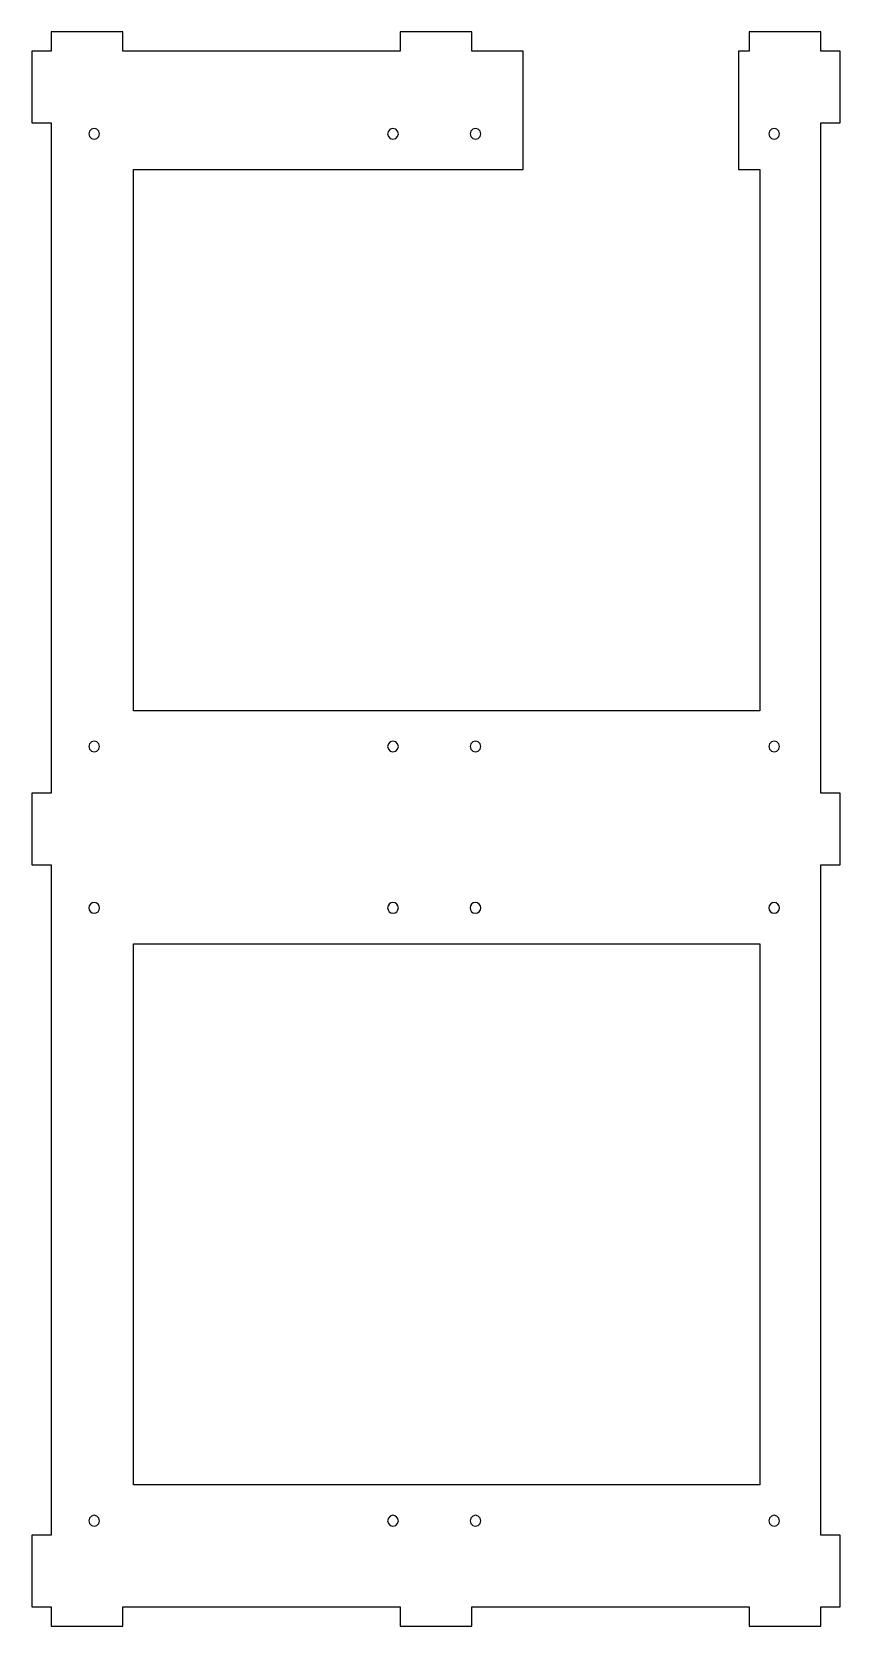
# Model space of a CAD drawing. Extents: x -402 to 746, y -216 to 377.
# Drawn here: x 520.2 to 745.7, y -69.5 to 375.1 of the extents above; entities that cross this region are included whole.
import ezdxf

# ---------------------------------------------------------------- set-up
doc = ezdxf.new("R2010")
doc.units = 0

msp = doc.modelspace()

# ---------------------------------------------------------------- linework, layer by layer
for p, q in [((545.615264, 375.083319), (525.615435, 375.083319)), ((525.615435, 375.083319), (525.615435, 369.68318)), ((545.615264, 369.68318), (545.615264, 375.083319)), ((642.976516, 375.083319), (622.976687, 375.083319)), ((622.976687, 375.083319), (622.976687, 369.68318)), ((642.976516, 369.68318), (642.976516, 375.083319)), ((740.340415, 375.083319), (720.340586, 375.083319)), ((720.340586, 375.083319), (720.340586, 369.68318)), ((740.340415, 369.68318), (740.340415, 375.083319)), ((525.615435, 369.68318), (520.215296, 369.68318)), ((520.215296, 369.68318), (520.215296, 349.683351)), ((616.4653, 369.68318), (545.615264, 369.68318)), ((622.976687, 369.68318), (616.4653, 369.68318)), ((657.340727, 369.68318), (642.976516, 369.68318)), ((657.340727, 336.684388), (657.340727, 369.68318)), ((717.340214, 369.68318), (717.340214, 336.684388)), ((720.340586, 369.68318), (717.340214, 369.68318)), ((745.740554, 369.68318), (740.340415, 369.68318)), ((745.740554, 349.683351), (745.740554, 369.68318)), ((520.215296, 349.683351), (525.615435, 349.683351)), ((525.615435, 349.683351), (525.615435, 162.783242)), ((536.316082, 347.433086), (536.11512, 346.683085)), ((536.865121, 347.982124), (536.316082, 347.433086)), ((537.615121, 348.183086), (536.865121, 347.982124)), ((538.365121, 347.982124), (537.615121, 348.183086)), ((538.914159, 347.433086), (538.365121, 347.982124)), ((539.115121, 346.683085), (538.914159, 347.433086)), ((619.678486, 347.433086), (619.477524, 346.683085)), ((620.227525, 347.982124), (619.678486, 347.433086)), ((620.977525, 348.183086), (620.227525, 347.982124)), ((621.727525, 347.982124), (620.977525, 348.183086)), ((622.276563, 347.433086), (621.727525, 347.982124)), ((622.477525, 346.683085), (622.276563, 347.433086)), ((642.678951, 347.433086), (642.477989, 346.683085)), ((643.227989, 347.982124), (642.678951, 347.433086)), ((643.97799, 348.183086), (643.227989, 347.982124)), ((644.72799, 347.982124), (643.97799, 348.183086)), ((645.277028, 347.433086), (644.72799, 347.982124)), ((645.47799, 346.683085), (645.277028, 347.433086)), ((726.041355, 347.433086), (725.840393, 346.683085)), ((726.590393, 347.982124), (726.041355, 347.433086)), ((727.340393, 348.183086), (726.590393, 347.982124)), ((728.090394, 347.982124), (727.340393, 348.183086)), ((728.639432, 347.433086), (728.090394, 347.982124)), ((728.840394, 346.683085), (728.639432, 347.433086)), ((740.340415, 162.783242), (740.340415, 349.683351)), ((740.340415, 349.683351), (745.740554, 349.683351)), ((536.11512, 346.683085), (536.316082, 345.933085)), ((536.316082, 345.933085), (536.865121, 345.384047)), ((536.865121, 345.384047), (537.615121, 345.183085)), ((537.615121, 345.183085), (538.365121, 345.384047)), ((537.615121, 345.183085), (537.615121, 345.183085)), ((538.365121, 345.384047), (538.914159, 345.933085)), ((538.914159, 345.933085), (539.115121, 346.683085)), ((619.477524, 346.683085), (619.678486, 345.933085)), ((619.678486, 345.933085), (620.227525, 345.384047)), ((620.227525, 345.384047), (620.977525, 345.183085)), ((620.977525, 345.183085), (621.727525, 345.384047)), ((620.977525, 345.183085), (620.977525, 345.183085)), ((621.727525, 345.384047), (622.276563, 345.933085)), ((622.276563, 345.933085), (622.477525, 346.683085)), ((642.477989, 346.683085), (642.678951, 345.933085)), ((642.678951, 345.933085), (643.227989, 345.384047)), ((643.227989, 345.384047), (643.97799, 345.183085)), ((643.97799, 345.183085), (644.72799, 345.384047)), ((643.97799, 345.183085), (643.97799, 345.183085)), ((644.72799, 345.384047), (645.277028, 345.933085)), ((645.277028, 345.933085), (645.47799, 346.683085)), ((725.840393, 346.683085), (726.041355, 345.933085)), ((726.041355, 345.933085), (726.590393, 345.384047)), ((726.590393, 345.384047), (727.340393, 345.183085)), ((727.340393, 345.183085), (728.090394, 345.384047)), ((727.340393, 345.183085), (727.340393, 345.183085)), ((728.090394, 345.384047), (728.639432, 345.933085)), ((728.639432, 345.933085), (728.840394, 346.683085)), ((548.615635, 185.783178), (548.615635, 336.684388)), ((548.615635, 336.684388), (657.340727, 336.684388)), ((717.340214, 336.684388), (723.340957, 336.684388)), ((723.340957, 336.684388), (723.340957, 185.783178)), ((723.340957, 185.783178), (548.615635, 185.783178)), ((536.316084, 176.533299), (536.115122, 175.783299)), ((536.115122, 175.783299), (536.316084, 175.0333)), ((536.865121, 177.082337), (536.316084, 176.533299)), ((536.316084, 175.0333), (536.865121, 174.484262)), ((537.615121, 177.283298), (536.865121, 177.082337)), ((536.865121, 174.484262), (537.615121, 174.2833)), ((538.36512, 177.082337), (537.615121, 177.283298)), ((537.615121, 174.2833), (538.36512, 174.484262)), ((537.615121, 174.2833), (537.615121, 174.2833)), ((538.914158, 176.533299), (538.36512, 177.082337)), ((538.36512, 174.484262), (538.914158, 175.0333)), ((539.11512, 175.783299), (538.914158, 176.533299)), ((538.914158, 175.0333), (539.11512, 175.783299)), ((619.678487, 176.533299), (619.477526, 175.783299)), ((619.477526, 175.783299), (619.678487, 175.0333)), ((620.227525, 177.082337), (619.678487, 176.533299)), ((619.678487, 175.0333), (620.227525, 174.484262)), ((620.977525, 177.283298), (620.227525, 177.082337)), ((620.227525, 174.484262), (620.977525, 174.2833)), ((621.727524, 177.082337), (620.977525, 177.283298)), ((620.977525, 174.2833), (621.727524, 174.484262)), ((620.977525, 174.2833), (620.977525, 174.2833)), ((622.276562, 176.533299), (621.727524, 177.082337)), ((621.727524, 174.484262), (622.276562, 175.0333)), ((622.477524, 175.783299), (622.276562, 176.533299)), ((622.276562, 175.0333), (622.477524, 175.783299)), ((642.678952, 176.533299), (642.47799, 175.783299)), ((642.47799, 175.783299), (642.678952, 175.0333)), ((643.22799, 177.082337), (642.678952, 176.533299)), ((642.678952, 175.0333), (643.22799, 174.484262)), ((643.97799, 177.283298), (643.22799, 177.082337)), ((643.22799, 174.484262), (643.97799, 174.2833)), ((644.727989, 177.082337), (643.97799, 177.283298)), ((643.97799, 174.2833), (644.727989, 174.484262)), ((643.97799, 174.2833), (643.97799, 174.2833)), ((645.277027, 176.533299), (644.727989, 177.082337)), ((644.727989, 174.484262), (645.277027, 175.0333)), ((645.477989, 175.783299), (645.277027, 176.533299)), ((645.277027, 175.0333), (645.477989, 175.783299)), ((726.041356, 176.533299), (725.840394, 175.783299)), ((725.840394, 175.783299), (726.041356, 175.0333)), ((726.590394, 177.082337), (726.041356, 176.533299)), ((726.041356, 175.0333), (726.590394, 174.484262)), ((727.340393, 177.283298), (726.590394, 177.082337)), ((726.590394, 174.484262), (727.340393, 174.2833)), ((728.090393, 177.082337), (727.340393, 177.283298)), ((727.340393, 174.2833), (728.090393, 174.484262)), ((727.340393, 174.2833), (727.340393, 174.2833)), ((728.639431, 176.533299), (728.090393, 177.082337)), ((728.090393, 174.484262), (728.639431, 175.0333)), ((728.840393, 175.783299), (728.639431, 176.533299)), ((728.639431, 175.0333), (728.840393, 175.783299)), ((525.615435, 162.783242), (520.215296, 162.783242)), ((520.215296, 162.783242), (520.215296, 142.783414)), ((745.740554, 162.783242), (740.340415, 162.783242)), ((745.740554, 142.783414), (745.740554, 162.783242)), ((520.215296, 142.783414), (525.615435, 142.783414)), ((525.615435, 142.783414), (525.615435, -44.11643)), ((740.340415, -44.11643), (740.340415, 142.783414)), ((740.340415, 142.783414), (745.740554, 142.783414)), ((536.233981, 131.366957), (536.116214, 130.783355)), ((536.116214, 130.783355), (536.233981, 130.199752)), ((536.555167, 131.843628), (536.233981, 131.366957)), ((536.233981, 130.199752), (536.555167, 129.723082)), ((537.031604, 132.165161), (536.555167, 131.843628)), ((536.555167, 129.723082), (537.031604, 129.401548)), ((537.615121, 132.283352), (537.031604, 132.165161)), ((537.031604, 129.401548), (537.615121, 129.283357)), ((538.198637, 132.165161), (537.615121, 132.283352)), ((537.615121, 129.283357), (538.198637, 129.401548)), ((537.615121, 129.283357), (537.615121, 129.283357)), ((538.675074, 131.843628), (538.198637, 132.165161)), ((538.198637, 129.401548), (538.675074, 129.723082)), ((538.996261, 131.366957), (538.675074, 131.843628)), ((538.675074, 129.723082), (538.996261, 130.199752)), ((539.114028, 130.783355), (538.996261, 131.366957)), ((538.996261, 130.199752), (539.114028, 130.783355)), ((619.596385, 131.366957), (619.478618, 130.783355)), ((619.478618, 130.783355), (619.596385, 130.199752)), ((619.917571, 131.843628), (619.596385, 131.366957)), ((619.596385, 130.199752), (619.917571, 129.723082)), ((620.394008, 132.165161), (619.917571, 131.843628)), ((619.917571, 129.723082), (620.394008, 129.401548)), ((620.977525, 132.283352), (620.394008, 132.165161)), ((620.394008, 129.401548), (620.977525, 129.283357)), ((621.561041, 132.165161), (620.977525, 132.283352)), ((620.977525, 129.283357), (621.561041, 129.401548)), ((620.977525, 129.283357), (620.977525, 129.283357)), ((622.037478, 131.843628), (621.561041, 132.165161)), ((621.561041, 129.401548), (622.037478, 129.723082)), ((622.358665, 131.366957), (622.037478, 131.843628)), ((622.037478, 129.723082), (622.358665, 130.199752)), ((622.476432, 130.783355), (622.358665, 131.366957)), ((622.358665, 130.199752), (622.476432, 130.783355)), ((642.596849, 131.366957), (642.479083, 130.783355)), ((642.479083, 130.783355), (642.596849, 130.199752)), ((642.918036, 131.843628), (642.596849, 131.366957)), ((642.596849, 130.199752), (642.918036, 129.723082)), ((643.394473, 132.165161), (642.918036, 131.843628)), ((642.918036, 129.723082), (643.394473, 129.401548)), ((643.97799, 132.283352), (643.394473, 132.165161)), ((643.394473, 129.401548), (643.97799, 129.283357)), ((644.561506, 132.165161), (643.97799, 132.283352)), ((643.97799, 129.283357), (644.561506, 129.401548)), ((643.97799, 129.283357), (643.97799, 129.283357)), ((645.037943, 131.843628), (644.561506, 132.165161)), ((644.561506, 129.401548), (645.037943, 129.723082)), ((645.35913, 131.366957), (645.037943, 131.843628)), ((645.037943, 129.723082), (645.35913, 130.199752)), ((645.476897, 130.783355), (645.35913, 131.366957)), ((645.35913, 130.199752), (645.476897, 130.783355)), ((725.959253, 131.366957), (725.841486, 130.783355)), ((725.841486, 130.783355), (725.959253, 130.199752)), ((726.28044, 131.843628), (725.959253, 131.366957)), ((725.959253, 130.199752), (726.28044, 129.723082)), ((726.756877, 132.165161), (726.28044, 131.843628)), ((726.28044, 129.723082), (726.756877, 129.401548)), ((727.340393, 132.283352), (726.756877, 132.165161)), ((726.756877, 129.401548), (727.340393, 129.283357)), ((727.92391, 132.165161), (727.340393, 132.283352)), ((727.340393, 129.283357), (727.92391, 129.401548)), ((727.340393, 129.283357), (727.340393, 129.283357)), ((728.400347, 131.843628), (727.92391, 132.165161)), ((727.92391, 129.401548), (728.400347, 129.723082)), ((728.721534, 131.366957), (728.400347, 131.843628)), ((728.400347, 129.723082), (728.721534, 130.199752)), ((728.8393, 130.783355), (728.721534, 131.366957)), ((728.721534, 130.199752), (728.8393, 130.783355)), ((548.615106, -30.116441), (548.615106, 120.783369)), ((548.615106, 120.783369), (723.340401, 120.783369)), ((723.340401, 120.783369), (723.340401, -30.116441)), ((723.340401, -30.116441), (548.615106, -30.116441)), ((536.316084, -39.36643), (536.115123, -40.116429)), ((536.865122, -38.817393), (536.316084, -39.36643)), ((537.615121, -38.616431), (536.865122, -38.817393)), ((538.36512, -38.817393), (537.615121, -38.616431)), ((538.914157, -39.36643), (538.36512, -38.817393)), ((539.115119, -40.116429), (538.914157, -39.36643)), ((619.678488, -39.36643), (619.477527, -40.116429)), ((620.227526, -38.817393), (619.678488, -39.36643)), ((620.977525, -38.616431), (620.227526, -38.817393)), ((621.727524, -38.817393), (620.977525, -38.616431)), ((622.276561, -39.36643), (621.727524, -38.817393)), ((622.477523, -40.116429), (622.276561, -39.36643)), ((642.678953, -39.36643), (642.477992, -40.116429)), ((643.227991, -38.817393), (642.678953, -39.36643)), ((643.97799, -38.616431), (643.227991, -38.817393)), ((644.727989, -38.817393), (643.97799, -38.616431)), ((645.277026, -39.36643), (644.727989, -38.817393)), ((645.477988, -40.116429), (645.277026, -39.36643)), ((726.041357, -39.36643), (725.840395, -40.116429)), ((726.590394, -38.817393), (726.041357, -39.36643)), ((727.340393, -38.616431), (726.590394, -38.817393)), ((728.090392, -38.817393), (727.340393, -38.616431)), ((728.63943, -39.36643), (728.090392, -38.817393)), ((728.840391, -40.116429), (728.63943, -39.36643)), ((525.615435, -44.11643), (520.215296, -44.11643)), ((520.215296, -44.11643), (520.215296, -64.116399)), ((536.115123, -40.116429), (536.316084, -40.866428)), ((536.316084, -40.866428), (536.865122, -41.415465)), ((536.865122, -41.415465), (537.615121, -41.616427)), ((537.615121, -41.616427), (538.36512, -41.415465)), ((537.615121, -41.616427), (537.615121, -41.616427)), ((538.36512, -41.415465), (538.914157, -40.866428)), ((538.914157, -40.866428), (539.115119, -40.116429)), ((619.477527, -40.116429), (619.678488, -40.866428)), ((619.678488, -40.866428), (620.227526, -41.415465)), ((620.227526, -41.415465), (620.977525, -41.616427)), ((620.977525, -41.616427), (621.727524, -41.415465)), ((620.977525, -41.616427), (620.977525, -41.616427)), ((621.727524, -41.415465), (622.276561, -40.866428)), ((622.276561, -40.866428), (622.477523, -40.116429)), ((642.477992, -40.116429), (642.678953, -40.866428)), ((642.678953, -40.866428), (643.227991, -41.415465)), ((643.227991, -41.415465), (643.97799, -41.616427)), ((643.97799, -41.616427), (644.727989, -41.415465)), ((643.97799, -41.616427), (643.97799, -41.616427)), ((644.727989, -41.415465), (645.277026, -40.866428)), ((645.277026, -40.866428), (645.477988, -40.116429)), ((725.840395, -40.116429), (726.041357, -40.866428)), ((726.041357, -40.866428), (726.590394, -41.415465)), ((726.590394, -41.415465), (727.340393, -41.616427)), ((727.340393, -41.616427), (728.090392, -41.415465)), ((727.340393, -41.616427), (727.340393, -41.616427)), ((728.090392, -41.415465), (728.63943, -40.866428)), ((728.63943, -40.866428), (728.840391, -40.116429)), ((745.740554, -44.11643), (740.340415, -44.11643)), ((745.740554, -64.116399), (745.740554, -44.11643)), ((520.215296, -64.116399), (525.615435, -64.116399)), ((525.615435, -64.116399), (525.615435, -69.516398)), ((545.615264, -69.516398), (545.615264, -64.116399)), ((545.615264, -64.116399), (622.976687, -64.116399)), ((622.976687, -64.116399), (622.976687, -69.516398)), ((642.976516, -69.516398), (642.976516, -64.116399)), ((642.976516, -64.116399), (720.340586, -64.116399)), ((720.340586, -64.116399), (720.340586, -69.516398)), ((740.340415, -69.516398), (740.340415, -64.116399)), ((740.340415, -64.116399), (745.740554, -64.116399)), ((525.615435, -69.516398), (545.615264, -69.516398)), ((622.976687, -69.516398), (642.976516, -69.516398)), ((720.340586, -69.516398), (740.340415, -69.516398))]:
    msp.add_line(p, q)

doc.saveas('drawing.dxf')
